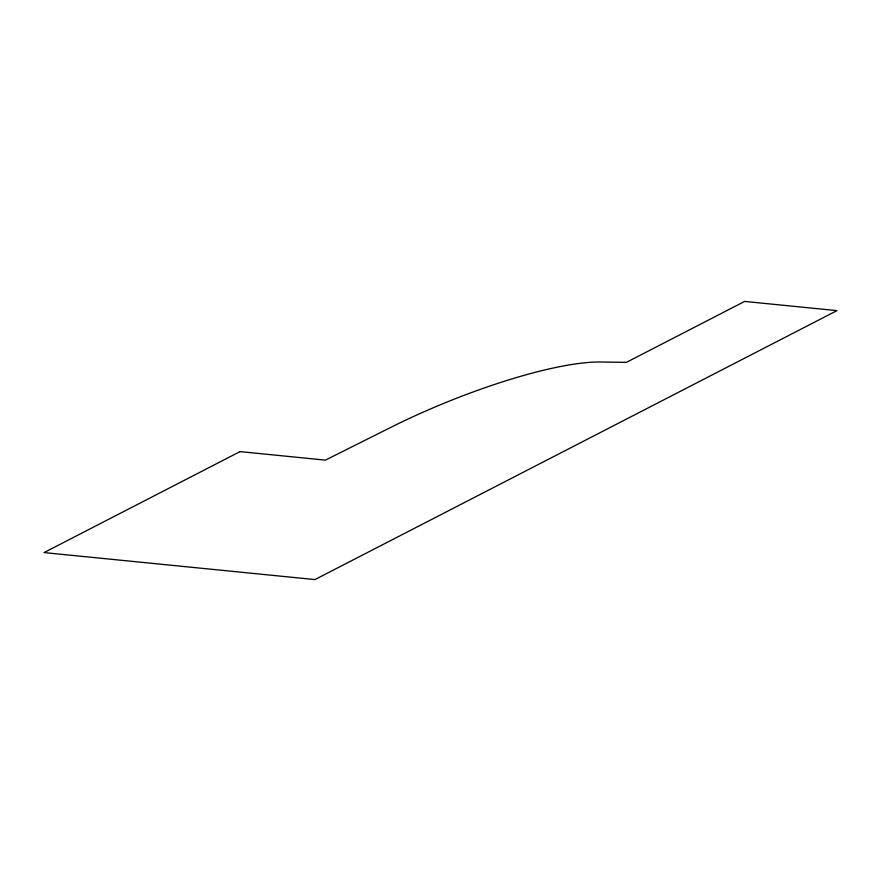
<?xml version="1.0" encoding="UTF-8"?>
<svg xmlns="http://www.w3.org/2000/svg" width="881" height="881" viewBox="0 0 881 881"><rect width="100%" height="100%" fill="white"/><g stroke="black" fill="none" stroke-linecap="round" stroke-linejoin="round"><path stroke-width="1.32" d="M240.017 451.612L44.05 552.585L314.946 579.577L836.95 310.63L744.643 301.423L626.391 362.355L600.413 362.014A179.449 38.533 -22.3 0 0 389.975 427.781L325.419 460.124L240.017 451.612"/></g></svg>
